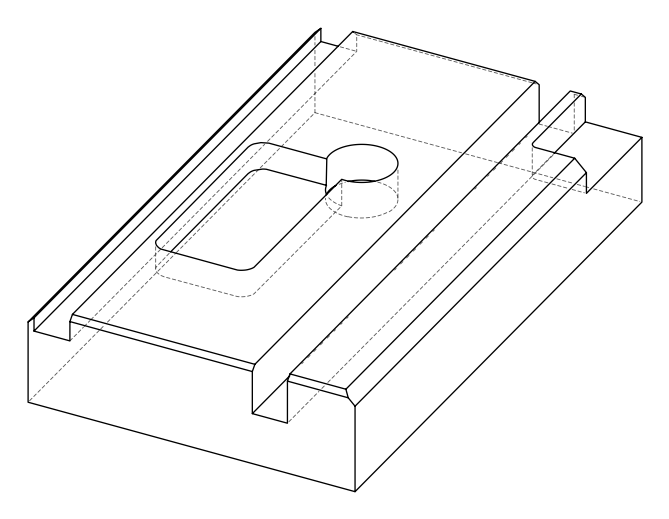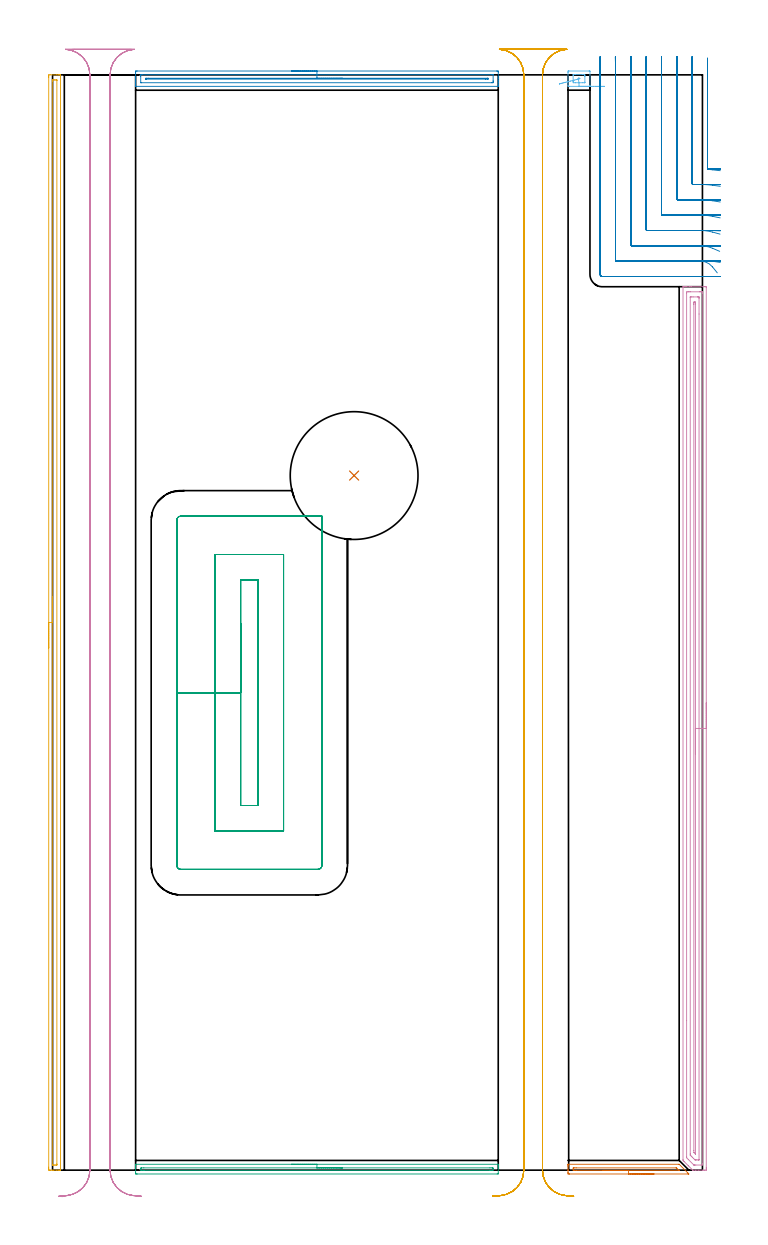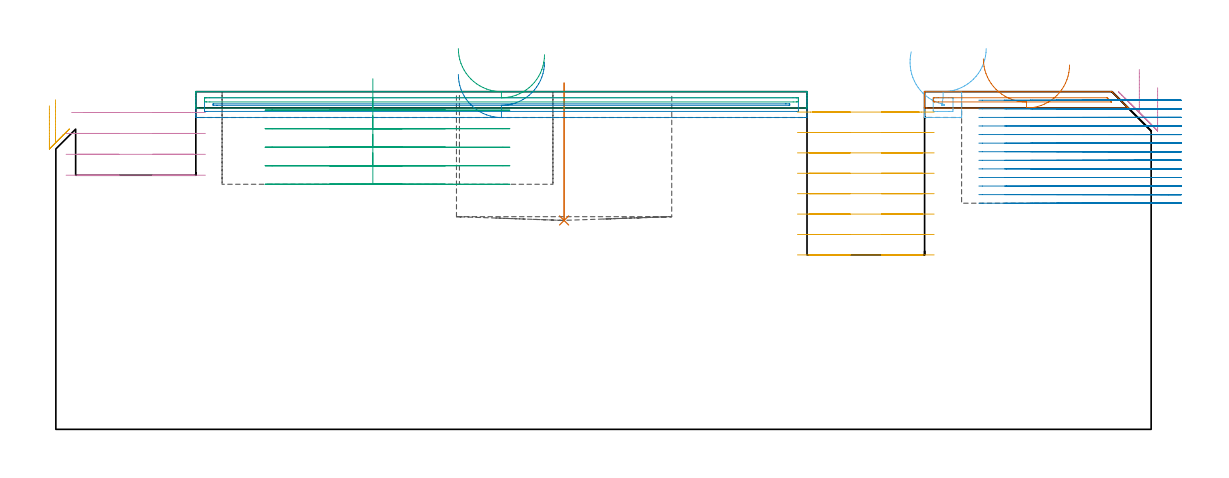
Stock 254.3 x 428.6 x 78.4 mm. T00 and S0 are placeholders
(PLAN: 11 operations, 3 tool changes, 79.2 min)
(1 INDEXABLE_INSERT_DRILL_BLIND_HOLE_FROM_SOLID | STEP1POCKET | NXT0302_038 | 0.13 min | 57534 mm3)
(2 AREA_MILL | FG_CHAMFER_SURFACE | UGT0205_001 | 3.56 min | 2696 mm3)
(3 AREA_MILL_1 | FG_CHAMFER_SURFACE_1 | UGT0205_001 | 2.42 min | 1066 mm3)
(4 AREA_MILL_2 | FG_CHAMFER_SURFACE_2 | UGT0205_001 | 11.21 min | 14546 mm3)
(5 AREA_MILL_3 | FG_CHAMFER_SURFACE_3 | UGT0205_001 | 7.03 min | 37906 mm3)
(6 AREA_MILL_4 | FG_CHAMFER_SURFACE_4 | UGT0205_001 | 0.36 min | 296 mm3)
(7 AREA_MILL_5 | FG_CHAMFER_SURFACE_5 | UGT0205_001 | 0.88 min | 341 mm3)
(8 MILL_CORNER_NOTCH_RECTANGULAR | CORNER_NOTCH_RECTANGULAR | NXT0201_009 | Follow Part, ap 2, ae 75% | 21.32 min | 94065 mm3)
(9 MILL_RECTANGULAR_POCKET | POCKET_RECTANGULAR_STRAIGHT | UGT0201_094 | Follow Part, ap 5, ae 75% | 9.32 min | 253072 mm3)
(10 MILL_RECTANGULAR_SLOT | SLOT_RECTANGULAR | UGT0201_094 | Follow Part, ap 5, ae 75% | 7.66 min | 215661 mm3)
(11 MILL_RECTANGULAR_SLOT_1 | SLOT_RECTANGULAR_1 | UGT0201_094 | Follow Part, ap 5, ae 75% | 15.32 min | 443352 mm3)
(TOOL NXT0302_038 | Index. Insert Drill 50mm [880-D5000L50-04] | D50 PA176 FL200 Z2)
(TOOL UGT0205_001 | Chamfer Mill 20 x 3 x 45 deg. | D20 FL50 Z2)
(TOOL NXT0201_009 | ENDMILL 8mm [2P460-0800-NA 1630] | D8 FL26 Z6)
(TOOL UGT0201_094 | End mill 20 mm | D20 FL38 Z4)
(OP 1 INDEXABLE_INSERT_DRILL_BLIND_HOLE_FROM_SOLID)
G17 G21 G94 G90
T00 M6
G54
G17 G0 G90 X118. Y271.8 S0 M3
G43 Z88.4 H1
G94 G81 G98 Z48.5 F250. R80.4
G80
M5
M2
(OP 2 AREA_MILL)
G17 G21 G94 G90
T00 M6
G54
G17 G0 G90 X93.45 Y430.1 S1061 M3
G43 Z88.4 H0
Z82.4
G94 G1 X93.488 Z81.528 F250.
X93.602 Z80.664
X93.791 Z79.812
X94.053 Z78.98
X94.387 Z78.174
X94.79 Z77.4
X95.258 Z76.664
X95.79 Z75.972
X96.379 Z75.329
X97.022 Z74.74
X97.714 Z74.208
X98.45 Z73.74
X99.224 Z73.337
X100.03 Z73.003
X100.862 Z72.741
X101.713 Z72.552
X102.578 Z72.438
X103.45 Z72.4
X173.818 Y430.099 Z72.401
X174.193 Y430.096
X174.39 Y430.092 Z72.404
X174.4 Y429.727 Z72.768
Y427.976 Z74.518
Y427.368 Z75.13
Y427.1 Z75.397
Y426.492 Z76.005
Y426.224 Z76.272
Y425.689 Z76.81
Y425.008 Z77.491
Y424.327 Z78.171
X174.398 Y424.212 Z78.28
X174.39 Y424.102 Z78.389
X174.264 Y424.1 Z78.4
X32.636
X32.51 Y424.102 Z78.389
X32.502 Y424.212 Z78.281
X32.5 Y424.328 Z78.171
Y425.008 Z77.492
Y425.689 Z76.81
Y426.224 Z76.272
Y426.492 Z76.005
Y427.1 Z75.397
Y427.368 Z75.13
Y427.976 Z74.518
Y429.423 Z73.072
X32.504 Y429.727 Z72.768
X32.51 Y430.092 Z72.404
X32.706 Y430.096 Z72.401
X33.081 Y430.1 Z72.4
X103.45
Y428.686 Z73.814
X172.037 Y428.685 Z73.815
X172.207 Y428.684 Z73.816
X172.366 Y428.679 Z73.821
X172.391 Y428.672 Z73.828
X172.396 Y428.653 Z73.847
X172.399 Y428.631 Z73.869
Y426.224 Z76.276
X172.398 Y425.87 Z76.63
X172.388 Y425.521 Z76.979
X172.037 Y425.516 Z76.984
X171.868 Y425.515 Z76.985
X34.863
X34.693 Y425.516 Z76.984
X34.534 Y425.521 Z76.979
X34.509 Y425.528 Z76.972
X34.504 Y425.547 Z76.953
X34.501 Y425.569 Z76.931
Y427.976 Z74.524
X34.502 Y428.33 Z74.17
X34.512 Y428.679 Z73.821
X34.863 Y428.684 Z73.816
X35.032 Y428.685 Z73.815
X103.45 Y428.686 Z73.814
Y427.272 Z75.228
X170.256 Y427.271 Z75.229
X170.314 Y427.27 Z75.23
X170.359 Y427.268 Z75.232
X170.383 Y427.265 Z75.235
X170.39 Y427.241 Z75.259
X170.394 Y427.1 Z75.4
X170.393 Y426.965 Z75.535
X170.379 Y426.935 Z75.565
X170.342 Y426.933 Z75.567
X170.256 Y426.931 Z75.569
X169.539 Y426.929 Z75.571
X169.365 Y426.928 Z75.572
X36.644 Y426.929 Z75.571
X36.586 Y426.93 Z75.57
X36.541 Y426.932 Z75.568
X36.517 Y426.935 Z75.565
X36.51 Y426.959 Z75.541
X36.506 Y427.1 Z75.4
X36.507 Y427.235 Z75.265
X36.521 Y427.265 Z75.235
X36.558 Y427.267 Z75.233
X36.644 Y427.269 Z75.231
X37.361 Y427.271 Z75.229
X37.535 Y427.272 Z75.228
X103.45
X104.322 Z75.266
X105.186 Z75.38
X106.038 Z75.569
X106.87 Z75.832
X107.676 Z76.165
X108.45 Z76.568
X109.186 Z77.037
X109.878 Z77.568
X110.521 Z78.157
X111.11 Z78.801
X111.641 Z79.493
X112.11 Z80.228
X112.513 Z81.002
X112.847 Z81.808
X113.109 Z82.64
X113.298 Z83.492
X113.412 Z84.357
X113.45 Z85.228
G0 Z88.4
M5
M2
(OP 3 AREA_MILL_1)
G17 G21 G94 G90
T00 M6
G54
G17 G0 G90 X93.45 Y2.3 S1061 M3
G43 Z88.4 H0
G94 G1 X93.488 Z87.528 F250.
X93.602 Z86.664
X93.791 Z85.812
X94.053 Z84.98
X94.387 Z84.174
X94.79 Z83.4
X95.258 Z82.664
X95.79 Z81.972
X96.379 Z81.329
X97.022 Z80.74
X97.714 Z80.208
X98.45 Z79.74
X99.224 Z79.337
X100.03 Z79.003
X100.862 Z78.741
X101.714 Z78.552
X102.578 Z78.438
X103.45 Z78.4
X174.264
X174.39 Y2.297 Z78.388
X174.394 Y2.265 Z78.356
X174.4 Y1.954 Z78.053
Y1.389 Z77.487
Y0.845 Z76.94
Y-1.206 Z74.891
X174.398 Y-1.491 Z74.605
X173.981 Y-1.5 Z74.6
X33.081
X32.919 Y-1.499 Z74.601
X32.502 Y-1.491 Z74.605
X32.5 Y-1.206 Z74.891
Y-0.934 Z75.163
Y0.845 Z76.94
Y1.389 Z77.487
Y1.955 Z78.053
X32.506 Y2.265 Z78.356
X32.51 Y2.297 Z78.388
X32.636 Y2.3 Z78.4
X103.45
Y0.886 Z76.986
X171.146
X171.999 Y0.883 Z76.983
X172.037 Y0.881 Z76.981
X172.39 Y0.845 Z76.945
X172.395 Y0.487 Z76.587
X172.39 Y-0.045 Z76.055
X172.073 Y-0.081 Z76.019
X172.037 Y-0.083 Z76.017
X171.187 Y-0.086 Z76.014
X35.754
X34.901 Y-0.083 Z76.017
X34.863 Y-0.081 Z76.019
X34.51 Y-0.045 Z76.055
X34.505 Y0.313 Z76.413
X34.51 Y0.845 Z76.945
X34.827 Y0.881 Z76.981
X34.863 Y0.883 Z76.983
X35.713 Y0.886 Z76.986
X103.45
X104.322 Z77.024
X105.186 Z77.138
X106.038 Z77.326
X106.87 Z77.589
X107.676 Z77.923
X108.45 Z78.325
X109.186 Z78.794
X109.878 Z79.325
X110.521 Z79.915
X111.11 Z80.558
X111.642 Z81.25
X112.11 Z81.986
X112.513 Z82.76
X112.847 Z83.566
X113.109 Z84.398
X113.298 Z85.249
X113.412 Z86.114
X113.45 Z86.986
G0 Z88.4
M5
M2
(OP 4 AREA_MILL_2)
G17 G21 G94 G90
T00 M6
G54
G17 G0 G90 X255.8 Y182.85 S1061 M3
G43 Z88.4 H0
Z79.3
G94 G1 Y182.812 Z78.428 F250.
Y182.698 Z77.564
Y182.509 Z76.712
Y182.247 Z75.88
Y181.913 Z75.074
Y181.51 Z74.3
Y181.042 Z73.564
Y180.51 Z72.872
Y179.921 Z72.229
Y179.278 Z71.64
Y178.586 Z71.108
Y177.85 Z70.64
Y177.076 Z70.237
Y176.27 Z69.903
Y175.438 Z69.641
Y174.586 Z69.452
Y173.722 Z69.338
Y172.85 Z69.3
Y0.944
X255.799 Y0.606 Z69.301
X255.793 Y0.059 Z69.303
X255.791 Y0.008 Z69.305
X255.249 Y0. Z69.847
X254.963 Z70.133
X254.36 Z70.735
X252.9 Z72.197
X251.694 Z73.4
X250.584 Z74.516
X250.504 Y0.001 Z74.593
X250.488 Y0.011 Z74.609
X248.76 Y1.739 Z76.339
X247.13 Y3.369 Z77.969
X246.821 Y3.679 Z78.276
X246.705 Y3.797 Z78.391
X246.7 Y4.175 Z78.4
Y345.541
X246.703 Y345.69 Z78.388
X246.736 Y345.692 Z78.355
X247.094 Y345.7 Z78.006
X247.505 Z77.594
X248.14 Z76.955
X249.346 Z75.751
X249.917 Z75.177
X255.249 Z69.849
X255.537 Y345.697 Z69.56
X255.792 Y345.69 Z69.306
X255.799 Y345.434 Z69.299
X255.8 Y172.85 Z69.3
X254.386 Z70.714
X254.385 Y2.39 Z70.715
X254.384 Y2.366 Z70.716
X254.36 Y2.01 Z70.74
X253.859 Y2.002 Z71.241
X251.694 Y2. Z73.406
X251.194 Y2.001 Z73.906
X251. Y2.006 Z74.1
X250.954 Y2.01 Z74.146
X250.89 Y2.067 Z74.21
X250.806 Y2.145 Z74.294
X248.775 Y4.175 Z76.325
X248.14 Y4.822 Z76.96
X248.117 Y5.068 Z76.983
X248.115 Y5.093 Z76.985
X248.114 Y58.532 Z76.986
X248.115 Y343.31 Z76.985
X248.116 Y343.334 Z76.984
X248.14 Y343.69 Z76.96
X248.641 Y343.698 Z76.459
X249.029 Y343.7 Z76.071
X249.528 Z75.572
X253.083 Z72.017
X253.471 Z71.629
X253.973 Y343.698 Z71.127
X254.36 Y343.69 Z70.74
X254.384 Y343.31 Z70.716
X254.385 Y343.284 Z70.715
X254.386 Y172.85 Z70.714
X252.972 Z72.128
X252.971 Y4.175 Z72.129
X252.97 Y4.078 Z72.13
X252.967 Y4.03 Z72.133
X252.966 Y4.014 Z72.134
X252.931 Y4.01 Z72.169
X252.756 Y4.002 Z72.344
X252.583 Y4.001 Z72.517
X251.869 Y4. Z73.231
X251.694 Y4.002 Z73.406
X251.52 Y4.006 Z73.58
X251.405 Y4.01 Z73.695
X251.345 Y4.065 Z73.755
X251.226 Y4.175 Z73.874
X250.806 Y4.594 Z74.294
X250.331 Y5.068 Z74.769
X249.917 Y5.483 Z75.183
X249.68 Y5.723 Z75.42
X249.562 Y5.846 Z75.538
X249.535 Y5.876 Z75.565
X249.533 Y5.905 Z75.567
X249.531 Y5.96 Z75.569
X249.529 Y6.35 Z75.571
Y341.525
X249.53 Y341.622 Z75.57
X249.533 Y341.67 Z75.567
X249.534 Y341.686 Z75.566
X249.569 Y341.69 Z75.531
X249.744 Y341.698 Z75.356
X249.917 Y341.699 Z75.183
X250.631 Y341.7 Z74.469
X252.408 Z72.692
X252.583 Y341.699 Z72.517
X252.757 Y341.698 Z72.343
X252.874 Y341.694 Z72.226
X252.961 Y341.69 Z72.139
X252.965 Y341.653 Z72.135
X252.967 Y341.525 Z72.133
X252.971 Y341.135 Z72.129
X252.972 Y335.011 Z72.128
Y172.85
X251.557 Z73.543
Y6.553
X251.555 Y6.403 Z73.545
X251.552 Y6.329 Z73.548
X251.551 Y6.31 Z73.549
X251.527 Y6.332 Z73.573
X251.006 Y6.853 Z74.094
X250.95 Y6.924 Z74.15
X250.943 Y7.745 Z74.157
Y338.847
X250.944 Y338.985 Z74.156
X250.949 Y339.595 Z74.151
X250.953 Y339.69 Z74.147
X251.048 Y339.693 Z74.052
X251.25 Y339.695 Z73.85
X251.452 Y339.693 Z73.648
X251.547 Y339.69 Z73.553
X251.55 Y339.602 Z73.55
X251.556 Y338.986 Z73.544
X251.557 Y338.847 Z73.543
Y172.85
Y171.978 Z73.581
Y171.113 Z73.695
Y170.262 Z73.883
Y169.43 Z74.146
Y168.624 Z74.48
Y167.85 Z74.882
Y167.114 Z75.351
Y166.422 Z75.882
Y165.779 Z76.472
Y165.19 Z77.115
Y164.658 Z77.807
Y164.19 Z78.543
Y163.787 Z79.317
Y163.453 Z80.122
Y163.191 Z80.955
Y163.002 Z81.806
Y162.888 Z82.671
Y162.85 Z83.543
G0 Z88.4
M5
M2
(OP 5 AREA_MILL_3)
G17 G21 G94 G90
T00 M6
G54
G17 G0 G90 X-1.5 Y204.3 S1061 M3
G43 Z88.4 H0
Z75.1
G94 G1 Y204.338 Z74.228 F250.
Y204.452 Z73.363
Y204.641 Z72.512
Y204.903 Z71.68
Y205.237 Z70.874
Y205.64 Z70.1
Y206.108 Z69.364
Y206.64 Z68.672
Y207.229 Z68.029
Y207.872 Z67.44
Y208.564 Z66.908
Y209.3 Z66.44
Y210.074 Z66.037
Y210.88 Z65.703
Y211.712 Z65.441
Y212.564 Z65.252
Y213.428 Z65.138
Y214.3 Z65.1
Y427.609
X-1.499 Y427.973 Z65.101
X-1.494 Y428.497 Z65.103
X-1.491 Y428.592 Z65.105
X-0.974 Y428.6 Z65.622
X1.687 Z68.282
X2.403 Z69.003
X2.675 Z69.275
X3.068 Y428.593 Z69.659
X3.097 Y428.59 Z69.688
X3.1 Y428.419 Z69.7
Y0.18
X3.097 Y0.01 Z69.688
X3.068 Y0.008 Z69.659
X2.675 Y0. Z69.275
X2.403 Z69.002
X1.687 Z68.282
X0.442 Z67.039
X-0.087 Z66.508
X-0.709 Z65.886
X-0.974 Y0.001 Z65.622
X-1.219 Y0.003 Z65.377
X-1.491 Y0.008 Z65.105
X-1.494 Y0.103 Z65.103
X-1.499 Y0.627 Z65.101
X-1.5 Y1.158 Z65.1
Y214.3
X-0.086 Z66.514
Y426.183
X-0.085 Y426.408 Z66.515
X-0.083 Y426.519 Z66.517
X-0.079 Y426.572 Z66.521
X-0.074 Y426.59 Z66.526
X-0.024 Y426.592 Z66.576
X0.389 Y426.599 Z66.989
X0.8 Y426.6 Z67.4
X1.275 Z67.875
X1.543 Y426.597 Z68.143
X1.659 Y426.593 Z68.259
X1.677 Y426.59 Z68.277
X1.68 Y426.573 Z68.28
X1.684 Y426.519 Z68.284
X1.685 Y426.408 Z68.285
X1.686 Y2.417 Z68.286
X1.685 Y2.192 Z68.285
X1.682 Y2.081 Z68.282
X1.679 Y2.028 Z68.279
X1.674 Y2.01 Z68.274
X1.624 Y2.008 Z68.224
X1.211 Y2.001 Z67.811
X0.8 Y2. Z67.4
X0.325 Z66.925
X0.057 Y2.003 Z66.657
X-0.059 Y2.007 Z66.541
X-0.077 Y2.01 Z66.523
X-0.08 Y2.027 Z66.52
X-0.084 Y2.081 Z66.516
X-0.085 Y2.192 Z66.515
X-0.086 Y214.3 Z66.514
Y215.172 Z66.552
Y216.036 Z66.666
Y216.888 Z66.855
Y217.72 Z67.117
Y218.526 Z67.451
Y219.3 Z67.854
Y220.036 Z68.323
Y220.728 Z68.854
Y221.371 Z69.443
Y221.96 Z70.086
Y222.492 Z70.778
Y222.96 Z71.514
Y223.363 Z72.288
Y223.697 Z73.094
Y223.959 Z73.926
Y224.148 Z74.778
Y224.262 Z75.643
Y224.3 Z76.514
G0 Z88.4
M5
M2
(OP 6 AREA_MILL_4)
G17 G21 G94 G90
T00 M6
G54
G17 G0 G90 X216. Y424.1 S1061 M3
G43 Z88.4 H0
G94 G1 X215.962 Z87.528 F250.
X215.848 Z86.663
X215.659 Z85.812
X215.397 Z84.98
X215.063 Z84.174
X214.66 Z83.4
X214.192 Z82.664
X213.66 Z81.972
X213.071 Z81.329
X212.428 Z80.74
X211.736 Z80.208
X211. Z79.74
X210.226 Z79.337
X209.42 Z79.003
X208.588 Z78.741
X207.736 Z78.552
X206.872 Z78.438
X206. Z78.4
X202.062
X201.71 Y424.106 Z78.392
X201.7 Y424.408 Z78.09
Y429.576 Z72.923
X201.702 Y429.727 Z72.772
X201.707 Y430.093 Z72.407
X201.877 Y430.097 Z72.403
X202.062 Y430.1 Z72.4
X209.938
X210.191 Y430.096 Z72.403
X210.29 Y430.092 Z72.406
X210.3 Y429.878 Z72.621
X210.299 Y424.408 Z78.091
X210.29 Y424.106 Z78.392
X209.938 Y424.1 Z78.4
X206.
Y425.514 Z76.986
X204.687
X204.521
X203.812 Y425.519 Z76.981
X203.721 Y425.521 Z76.979
X203.707 Y425.887 Z76.613
X203.701 Y426.112 Z76.388
X203.7 Y426.224 Z76.276
X203.701 Y428.425 Z74.075
X203.705 Y428.575 Z73.925
X203.711 Y428.68 Z73.82
X203.725 Y428.682 Z73.818
X203.812 Y428.685 Z73.815
X203.978 Y428.686 Z73.814
X204.687
X207.313
X207.479
X208.188 Y428.681 Z73.819
X208.279 Y428.679 Z73.821
X208.293 Y428.313 Z74.187
X208.299 Y428.088 Z74.412
X208.3 Y427.976 Z74.524
X208.299 Y425.774 Z76.726
X208.295 Y425.625 Z76.875
X208.289 Y425.52 Z76.98
X208.275 Y425.518 Z76.982
X208.188 Y425.515 Z76.985
X208.022 Y425.514 Z76.986
X207.313
X206.
X205.728 Y426.934 Z75.566
X205.721 Y426.935 Z75.565
X205.707 Y426.955 Z75.545
X205.705 Y427.1 Z75.4
X205.708 Y427.249 Z75.251
X205.71 Y427.263 Z75.237
X205.727 Y427.266 Z75.234
X205.772 Y427.269 Z75.231
X205.829 Y427.271 Z75.229
X205.914
X206.27 Y427.267 Z75.233
X206.279 Y427.265 Z75.235
X206.293 Y427.245 Z75.255
X206.292 Y427.1 Z75.4
X206.291 Y427.076 Z75.424
X205.728 Y426.934 Z75.566
X204.915 Y426.731 Z75.809
X204.126 Y426.533 Z76.124
X203.367 Y426.342 Z76.509
X202.643 Y426.16 Z76.96
X201.96 Y425.989 Z77.475
X201.323 Y425.829 Z78.05
X200.737 Y425.682 Z78.679
X200.207 Y425.549 Z79.359
X199.736 Y425.431 Z80.083
X199.328 Y425.329 Z80.848
X198.986 Y425.243 Z81.646
X198.713 Y425.174 Z82.472
X198.511 Y425.124 Z83.319
X198.381 Y425.091 Z84.181
X198.325 Y425.077 Z85.051
X198.342 Y425.081 Z85.923
X198.433 Y425.104 Z86.791
X198.597 Y425.145 Z87.647
G0 Z88.4
M5
M2
(OP 7 AREA_MILL_5)
G17 G21 G94 G90
T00 M6
G54
G17 G0 G90 X235.35 Y-1.5 S1061 M3
G43 Z88.4 H0
Z84.6
G94 G1 X235.312 Z83.728 F250.
X235.198 Z82.864
X235.009 Z82.012
X234.747 Z81.18
X234.413 Z80.374
X234.01 Z79.6
X233.541 Z78.864
X233.01 Z78.172
X232.421 Z77.529
X231.778 Z76.94
X231.086 Z76.408
X230.35 Z75.94
X229.576 Z75.537
X228.77 Z75.203
X227.938 Z74.941
X227.086 Z74.752
X226.221 Z74.638
X225.35 Z74.6
X202.25
X202.087 Y-1.498 Z74.602
X201.701 Y-1.491 Z74.605
X201.7 Y-1.145 Z74.952
Y-0.934 Z75.163
Y-0.256 Z75.841
Y-0.045 Z76.052
Y0.378 Z76.476
Y1.312 Z77.411
Y1.734 Z77.833
Y2.032 Z78.13
X201.706 Y2.273 Z78.365
X201.71 Y2.297 Z78.389
X201.805 Y2.3 Z78.4
X244.896
X245.194 Y2.299 Z78.385
X245.313 Y2.187 Z78.286
X248.482 Y-0.982 Z75.118
X248.746 Y-1.246 Z74.853
X248.878 Y-1.379 Z74.717
X248.985 Y-1.492 Z74.606
X248.904 Y-1.498 Z74.602
X248.786 Y-1.5 Z74.6
X248.746
X225.35
Y-0.086 Z76.014
X204.915
X204.065 Y-0.083 Z76.017
X204.027 Y-0.08 Z76.02
X203.71 Y-0.045 Z76.055
X203.705 Y0.277 Z76.377
X203.71 Y0.845 Z76.945
X203.991 Y0.88 Z76.98
X204.027 Y0.882 Z76.982
X204.874 Y0.886 Z76.986
X244.008 Y0.885 Z76.985
X244.049 Y0.884 Z76.984
X244.129 Y0.879 Z76.979
X244.164 Y0.875 Z76.975
X244.177 Y0.867 Z76.967
X244.203 Y0.845 Z76.945
X244.896 Y0.154 Z76.254
X245.093 Y-0.045 Z76.055
X245.118 Y-0.075 Z76.025
Y-0.077 Z76.023
X245.112 Y-0.08 Z76.02
X245.06 Y-0.083 Z76.017
X244.978 Y-0.085 Z76.015
X244.937 Y-0.086 Z76.014
X225.35
X224.478 Z76.052
X223.613 Z76.166
X222.762 Z76.355
X221.93 Z76.617
X221.124 Z76.951
X220.35 Z77.354
X219.614 Z77.823
X218.922 Z78.354
X218.279 Z78.943
X217.689 Z79.586
X217.158 Z80.278
X216.69 Z81.014
X216.287 Z81.788
X215.953 Z82.594
X215.691 Z83.426
X215.502 Z84.278
X215.388 Z85.143
X215.35 Z86.014
G0 Z88.4
M5
M2
(OP 8 MILL_CORNER_NOTCH_RECTANGULAR)
G17 G21 G94 G90
T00 M6
G54
G17 G0 G90 X256.3 Y435.064 S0 M3
G43 Z88.4 H1
Z76.408
G94 G1 Y432.064 F250.
Y391.979 F500.
G3 X256.666 Y391.585 R0.4
G2 X258.3 Y391.431 R42.
G1 X261.281 Y391.092 F250.
G0 Z88.4
X250.28 Y435.6
Z76.408
G1 X250.299 Y432.6
X250.3 Y432.373 F500.
Y386.096
G3 X250.696 Y385.7 R0.4
G1 X253.554
G2 X258.3 Y385.386 R36.
G1 X261.274 Y384.99 F250.
G0 Z88.4
X244.276 Y435.6
Z76.408
G1 X244.299 Y432.6
X244.3 Y432.373 F500.
Y380.096
G3 X244.696 Y379.7 R0.4
G1 X253.554
G2 X258.3 Y379.322 R30.
G1 X261.262 Y378.848 F250.
G0 Z88.4
X238.271 Y435.6
Z76.408
G1 X238.299 Y432.6
G2 X238.3 Y432.373 R24. F500.
G1 Y374.097
G3 X238.697 Y373.7 R0.4
G1 X253.554
G2 X258.3 Y373.226 R24.
G1 X261.241 Y372.633 F250.
G0 Z88.4
X232.261 Y435.6
Z76.408
G1 X232.299 Y432.6
G2 X232.3 Y432.373 R18. F500.
G1 Y368.097
G3 X232.697 Y367.7 R0.4
G1 X253.554
G2 X258.3 Y367.063 R18.
G1 X261.194 Y366.272 F250.
G0 Z88.4
X226.241 Y435.599
Z76.408
G1 X226.298 Y432.6
G2 X226.3 Y432.373 R12. F500.
G1 Y362.097
G3 X226.697 Y361.7 R0.4
G1 X253.554
G2 X258.3 Y360.722 R12.
G1 X261.055 Y359.535 F250.
G0 Z88.4
X220.182 Y435.598
Z76.408
G1 X220.296 Y432.6
G2 X220.3 Y432.373 R6. F500.
G1 Y356.097
G3 X220.697 Y355.7 R0.4
G1 X253.554
G2 X258.232 Y353.458 R6.
G1 X260.111 Y351.119 F250.
G0 Z88.4
X214.3 Y435.373
Z76.408
G1 Y432.373
Y350.5 F500.
G3 X215.1 Y349.7 R0.8
G1 X253.554
X256.554 F250.
G0 Z88.4
X256.3 Y435.064
Z74.415
G1 Y432.064
Y392.096 F500.
G3 X256.696 Y391.7 R0.4
G1 X257.445
G2 X258.3 Y391.691 R42.
G1 X261.299 Y391.63 F250.
G0 Z88.4
X250.3 Y435.6
Z74.415
G1 Y432.6
Y386.096 F500.
G3 X250.696 Y385.7 R0.4
G1 X257.445
G2 X258.3 Y385.69 R36.
G1 X261.299 Y385.619 F250.
G0 Z88.4
X244.3 Y435.6
Z74.415
G1 Y432.6
Y380.096 F500.
G3 X244.696 Y379.7 R0.4
G1 X257.445
G2 X258.3 Y379.688 R30.
G1 X261.299 Y379.602 F250.
G0 Z88.4
X238.3 Y435.6
Z74.415
G1 Y432.6
Y374.097 F500.
G3 X238.697 Y373.7 R0.4
G1 X257.445
G2 X258.3 Y373.685 R24.
G1 X261.298 Y373.578 F250.
G0 Z88.4
X232.3 Y435.6
Z74.415
G1 Y432.6
Y368.097 F500.
G3 X232.697 Y367.7 R0.4
G1 X257.445
G2 X258.3 Y367.68 R18.
G1 X261.297 Y367.537 F250.
G0 Z88.4
X226.3 Y435.6
Z74.415
G1 Y432.6
Y362.097 F500.
G3 X226.697 Y361.7 R0.4
G1 X257.445
G2 X258.3 Y361.669 R12.
G1 X261.292 Y361.456 F250.
G0 Z88.4
X220.3 Y435.6
Z74.415
G1 Y432.6
Y356.097 F500.
G3 X220.697 Y355.7 R0.4
G1 X257.445
G2 X258.3 Y355.639 R6.
G1 X261.269 Y355.211 F250.
G0 Z88.4
X214.3 Y435.6
Z74.415
G1 Y432.6
Y350.5 F500.
G3 X215.1 Y349.7 R0.8
G1 X257.445
X260.445 F250.
G0 Z88.4
X256.3 Y435.064
Z72.423
G1 Y432.064
Y392.096 F500.
G3 X256.696 Y391.7 R0.4
G1 X258.3
X261.3 Y391.698 F250.
G0 Z88.4
X250.3 Y435.6
Z72.423
G1 Y432.6
Y386.096 F500.
G3 X250.696 Y385.7 R0.4
G1 X256.696
X258.3
X261.3 Y385.698 F250.
G0 Z88.4
X244.3 Y435.6
Z72.423
G1 Y432.6
Y380.096 F500.
G3 X244.696 Y379.7 R0.4
G1 X250.696
X258.3
X261.3 Y379.698 F250.
G0 Z88.4
X238.3 Y435.6
Z72.423
G1 Y432.6
Y374.097 F500.
G3 X238.697 Y373.7 R0.4
G1 X244.696
X258.3
X261.3 Y373.697 F250.
G0 Z88.4
X232.3 Y435.6
Z72.423
G1 Y432.6
Y368.097 F500.
G3 X232.697 Y367.7 R0.4
G1 X238.697
X258.3
X261.3 Y367.696 F250.
G0 Z88.4
X226.3 Y435.6
Z72.423
G1 Y432.6
Y362.097 F500.
G3 X226.697 Y361.7 R0.4
G1 X232.697
X258.3
X261.3 Y361.694 F250.
G0 Z88.4
X220.3 Y435.6
Z72.423
G1 Y432.6
Y356.097 F500.
G3 X220.697 Y355.7 R0.4
G1 X226.697
X258.3
X261.3 Y355.689 F250.
G0 Z88.4
X214.3 Y435.6
Z72.423
G1 Y432.6
Y350.5 F500.
G3 X215.1 Y349.7 R0.8
G1 X258.277
X261.277 F250.
G0 Z88.4
X256.3 Y435.064
Z70.431
G1 Y432.064
Y392.096 F500.
G3 X256.696 Y391.7 R0.4
G1 X258.3
X261.3 F250.
G0 Z88.4
X250.3 Y435.6
Z70.431
G1 Y432.6
Y386.096 F500.
G3 X250.696 Y385.7 R0.4
G1 X258.3
X261.3 F250.
G0 Z88.4
X244.3 Y435.6
Z70.431
G1 Y432.6
Y380.096 F500.
G3 X244.696 Y379.7 R0.4
G1 X258.3
X261.3 F250.
G0 Z88.4
X238.3 Y435.6
Z70.431
G1 Y432.6
Y374.097 F500.
G3 X238.697 Y373.7 R0.4
G1 X258.3
X261.3 F250.
G0 Z88.4
X232.3 Y435.6
Z70.431
G1 Y432.6
Y368.097 F500.
G3 X232.697 Y367.7 R0.4
G1 X258.3
X261.3 F250.
G0 Z88.4
X226.3 Y435.6
Z70.431
G1 Y432.6
Y362.097 F500.
G3 X226.697 Y361.7 R0.4
G1 X258.3
X261.3 F250.
G0 Z88.4
X220.3 Y435.6
Z70.431
G1 Y432.6
Y356.097 F500.
G3 X220.697 Y355.7 R0.4
G1 X258.3
X261.3 F250.
G0 Z88.4
X214.3 Y435.6
Z70.431
G1 Y432.6
Y350.5 F500.
G3 X215.1 Y349.7 R0.8
G1 X258.3
X261.3 F250.
G0 Z88.4
X256.3 Y435.064
Z68.438
G1 Y432.064
Y392.096 F500.
G3 X256.696 Y391.7 R0.4
G1 X258.3
X261.3 F250.
G0 Z88.4
X250.3 Y435.6
Z68.438
G1 Y432.6
Y386.096 F500.
G3 X250.696 Y385.7 R0.4
G1 X258.3
X261.3 F250.
G0 Z88.4
X244.3 Y435.6
Z68.438
G1 Y432.6
Y380.096 F500.
G3 X244.696 Y379.7 R0.4
G1 X258.3
X261.3 F250.
G0 Z88.4
X238.3 Y435.6
Z68.438
G1 Y432.6
Y374.097 F500.
G3 X238.697 Y373.7 R0.4
G1 X258.3
X261.3 F250.
G0 Z88.4
X232.3 Y435.6
Z68.438
G1 Y432.6
Y368.097 F500.
G3 X232.697 Y367.7 R0.4
G1 X258.3
X261.3 F250.
G0 Z88.4
X226.3 Y435.6
Z68.438
G1 Y432.6
Y362.097 F500.
G3 X226.697 Y361.7 R0.4
G1 X258.3
X261.3 F250.
G0 Z88.4
X220.3 Y435.6
Z68.438
G1 Y432.6
Y356.097 F500.
G3 X220.697 Y355.7 R0.4
G1 X258.3
X261.3 F250.
G0 Z88.4
X214.3 Y435.6
Z68.438
G1 Y432.6
Y350.5 F500.
G3 X215.1 Y349.7 R0.8
G1 X258.3
X261.3 F250.
G0 Z88.4
X256.3 Y435.064
Z66.446
G1 Y432.064
Y392.096 F500.
G3 X256.696 Y391.7 R0.4
G1 X258.3
X261.3 F250.
G0 Z88.4
X250.3 Y435.6
Z66.446
G1 Y432.6
Y386.096 F500.
G3 X250.696 Y385.7 R0.4
G1 X258.3
X261.3 F250.
G0 Z88.4
X244.3 Y435.6
Z66.446
G1 Y432.6
Y380.096 F500.
G3 X244.696 Y379.7 R0.4
G1 X258.3
X261.3 F250.
G0 Z88.4
X238.3 Y435.6
Z66.446
G1 Y432.6
Y374.097 F500.
G3 X238.697 Y373.7 R0.4
G1 X258.3
X261.3 F250.
G0 Z88.4
X232.3 Y435.6
Z66.446
G1 Y432.6
Y368.097 F500.
G3 X232.697 Y367.7 R0.4
G1 X258.3
X261.3 F250.
G0 Z88.4
X226.3 Y435.6
Z66.446
G1 Y432.6
Y362.097 F500.
G3 X226.697 Y361.7 R0.4
G1 X258.3
X261.3 F250.
G0 Z88.4
X220.3 Y435.6
Z66.446
G1 Y432.6
Y356.097 F500.
G3 X220.697 Y355.7 R0.4
G1 X258.3
X261.3 F250.
G0 Z88.4
X214.3 Y435.6
Z66.446
G1 Y432.6
Y350.5 F500.
G3 X215.1 Y349.7 R0.8
G1 X258.3
X261.3 F250.
G0 Z88.4
X256.3 Y435.064
Z64.454
G1 Y432.064
Y392.096 F500.
G3 X256.696 Y391.7 R0.4
G1 X258.3
X261.3 F250.
G0 Z88.4
X250.3 Y435.6
Z64.454
G1 Y432.6
Y386.096 F500.
G3 X250.696 Y385.7 R0.4
G1 X258.3
X261.3 F250.
G0 Z88.4
X244.3 Y435.6
Z64.454
G1 Y432.6
Y380.096 F500.
G3 X244.696 Y379.7 R0.4
G1 X258.3
X261.3 F250.
G0 Z88.4
X238.3 Y435.6
Z64.454
G1 Y432.6
Y374.097 F500.
G3 X238.697 Y373.7 R0.4
G1 X258.3
X261.3 F250.
G0 Z88.4
X232.3 Y435.6
Z64.454
G1 Y432.6
Y368.097 F500.
G3 X232.697 Y367.7 R0.4
G1 X258.3
X261.3 F250.
G0 Z88.4
X226.3 Y435.6
Z64.454
G1 Y432.6
Y362.097 F500.
G3 X226.697 Y361.7 R0.4
G1 X258.3
X261.3 F250.
G0 Z88.4
X220.3 Y435.6
Z64.454
G1 Y432.6
Y356.097 F500.
G3 X220.697 Y355.7 R0.4
G1 X258.3
X261.3 F250.
G0 Z88.4
X214.3 Y435.6
Z64.454
G1 Y432.6
Y350.5 F500.
G3 X215.1 Y349.7 R0.8
G1 X258.3
X261.3 F250.
G0 Z88.4
X256.3 Y435.064
Z62.462
G1 Y432.064
Y392.096 F500.
G3 X256.696 Y391.7 R0.4
G1 X258.3
X261.3 F250.
G0 Z88.4
X250.3 Y435.6
Z62.462
G1 Y432.6
Y386.096 F500.
G3 X250.696 Y385.7 R0.4
G1 X258.3
X261.3 F250.
G0 Z88.4
X244.3 Y435.6
Z62.462
G1 Y432.6
Y380.096 F500.
G3 X244.696 Y379.7 R0.4
G1 X258.3
X261.3 F250.
G0 Z88.4
X238.3 Y435.6
Z62.462
G1 Y432.6
Y374.097 F500.
G3 X238.697 Y373.7 R0.4
G1 X258.3
X261.3 F250.
G0 Z88.4
X232.3 Y435.6
Z62.462
G1 Y432.6
Y368.097 F500.
G3 X232.697 Y367.7 R0.4
G1 X258.3
X261.3 F250.
G0 Z88.4
X226.3 Y435.6
Z62.462
G1 Y432.6
Y362.097 F500.
G3 X226.697 Y361.7 R0.4
G1 X258.3
X261.3 F250.
G0 Z88.4
X220.3 Y435.6
Z62.462
G1 Y432.6
Y356.097 F500.
G3 X220.697 Y355.7 R0.4
G1 X258.3
X261.3 F250.
G0 Z88.4
X214.3 Y435.6
Z62.462
G1 Y432.6
Y350.5 F500.
G3 X215.1 Y349.7 R0.8
G1 X258.3
X261.3 F250.
G0 Z88.4
X256.3 Y435.064
Z60.469
G1 Y432.064
Y392.096 F500.
G3 X256.696 Y391.7 R0.4
G1 X258.3
X261.3 F250.
G0 Z88.4
X250.3 Y435.6
Z60.469
G1 Y432.6
Y386.096 F500.
G3 X250.696 Y385.7 R0.4
G1 X258.3
X261.3 F250.
G0 Z88.4
X244.3 Y435.6
Z60.469
G1 Y432.6
Y380.096 F500.
G3 X244.696 Y379.7 R0.4
G1 X258.3
X261.3 F250.
G0 Z88.4
X238.3 Y435.6
Z60.469
G1 Y432.6
Y374.097 F500.
G3 X238.697 Y373.7 R0.4
G1 X258.3
X261.3 F250.
G0 Z88.4
X232.3 Y435.6
Z60.469
G1 Y432.6
Y368.097 F500.
G3 X232.697 Y367.7 R0.4
G1 X258.3
X261.3 F250.
G0 Z88.4
X226.3 Y435.6
Z60.469
G1 Y432.6
Y362.097 F500.
G3 X226.697 Y361.7 R0.4
G1 X258.3
X261.3 F250.
G0 Z88.4
X220.3 Y435.6
Z60.469
G1 Y432.6
Y356.097 F500.
G3 X220.697 Y355.7 R0.4
G1 X258.3
X261.3 F250.
G0 Z88.4
X214.3 Y435.6
Z60.469
G1 Y432.6
Y350.5 F500.
G3 X215.1 Y349.7 R0.8
G1 X258.3
X261.3 F250.
G0 Z88.4
X256.3 Y435.064
Z58.477
G1 Y432.064
Y392.096 F500.
G3 X256.696 Y391.7 R0.4
G1 X258.3
X261.3 F250.
G0 Z88.4
X250.3 Y435.6
Z58.477
G1 Y432.6
Y386.096 F500.
G3 X250.696 Y385.7 R0.4
G1 X258.3
X261.3 F250.
G0 Z88.4
X244.3 Y435.6
Z58.477
G1 Y432.6
Y380.096 F500.
G3 X244.696 Y379.7 R0.4
G1 X258.3
X261.3 F250.
G0 Z88.4
X238.3 Y435.6
Z58.477
G1 Y432.6
Y374.097 F500.
G3 X238.697 Y373.7 R0.4
G1 X258.3
X261.3 F250.
G0 Z88.4
X232.3 Y435.6
Z58.477
G1 Y432.6
Y368.097 F500.
G3 X232.697 Y367.7 R0.4
G1 X258.3
X261.3 F250.
G0 Z88.4
X226.3 Y435.6
Z58.477
G1 Y432.6
Y362.097 F500.
G3 X226.697 Y361.7 R0.4
G1 X258.3
X261.3 F250.
G0 Z88.4
X220.3 Y435.6
Z58.477
G1 Y432.6
Y356.097 F500.
G3 X220.697 Y355.7 R0.4
G1 X258.3
X261.3 F250.
G0 Z88.4
X214.3 Y435.6
Z58.477
G1 Y432.6
Y350.5 F500.
G3 X215.1 Y349.7 R0.8
G1 X258.3
X261.3 F250.
G0 Z88.4
X256.3 Y435.064
Z56.485
G1 Y432.064
Y392.096 F500.
G3 X256.696 Y391.7 R0.4
G1 X258.3
X261.3 F250.
G0 Z88.4
X250.3 Y435.6
Z56.485
G1 Y432.6
Y386.096 F500.
G3 X250.696 Y385.7 R0.4
G1 X258.3
X261.3 F250.
G0 Z88.4
X244.3 Y435.6
Z56.485
G1 Y432.6
Y380.096 F500.
G3 X244.696 Y379.7 R0.4
G1 X258.3
X261.3 F250.
G0 Z88.4
X238.3 Y435.6
Z56.485
G1 Y432.6
Y374.097 F500.
G3 X238.697 Y373.7 R0.4
G1 X258.3
X261.3 F250.
G0 Z88.4
X232.3 Y435.6
Z56.485
G1 Y432.6
Y368.097 F500.
G3 X232.697 Y367.7 R0.4
G1 X258.3
X261.3 F250.
G0 Z88.4
X226.3 Y435.6
Z56.485
G1 Y432.6
Y362.097 F500.
G3 X226.697 Y361.7 R0.4
G1 X258.3
X261.3 F250.
G0 Z88.4
X220.3 Y435.6
Z56.485
G1 Y432.6
Y356.097 F500.
G3 X220.697 Y355.7 R0.4
G1 X258.3
X261.3 F250.
G0 Z88.4
X214.3 Y435.6
Z56.485
G1 Y432.6
Y350.5 F500.
G3 X215.1 Y349.7 R0.8
G1 X258.3
X261.3 F250.
G0 Z88.4
X256.3 Y435.064
Z54.492
G1 Y432.064
Y392.096 F500.
G3 X256.696 Y391.7 R0.4
G1 X258.3
X261.3 F250.
G0 Z88.4
X250.3 Y435.6
Z54.492
G1 Y432.6
Y386.096 F500.
G3 X250.696 Y385.7 R0.4
G1 X258.3
X261.3 F250.
G0 Z88.4
X244.3 Y435.6
Z54.492
G1 Y432.6
Y380.096 F500.
G3 X244.696 Y379.7 R0.4
G1 X258.3
X261.3 F250.
G0 Z88.4
X238.3 Y435.6
Z54.492
G1 Y432.6
Y374.097 F500.
G3 X238.697 Y373.7 R0.4
G1 X258.3
X261.3 F250.
G0 Z88.4
X232.3 Y435.6
Z54.492
G1 Y432.6
Y368.097 F500.
G3 X232.697 Y367.7 R0.4
G1 X258.3
X261.3 F250.
G0 Z88.4
X226.3 Y435.6
Z54.492
G1 Y432.6
Y362.097 F500.
G3 X226.697 Y361.7 R0.4
G1 X258.3
X261.3 F250.
G0 Z88.4
X220.3 Y435.6
Z54.492
G1 Y432.6
Y356.097 F500.
G3 X220.697 Y355.7 R0.4
G1 X258.3
X261.3 F250.
G0 Z88.4
X214.3 Y435.6
Z54.492
G1 Y432.6
Y350.5 F500.
G3 X215.1 Y349.7 R0.8
G1 X258.3
X261.3 F250.
G0 Z88.4
X256.3 Y435.064
Z52.5
G1 Y432.064
Y392.096 F500.
G3 X256.696 Y391.7 R0.4
G1 X258.3
X261.3 F250.
G0 Z88.4
X250.3 Y435.6
Z52.5
G1 Y432.6
Y386.096 F500.
G3 X250.696 Y385.7 R0.4
G1 X258.3
X261.3 F250.
G0 Z88.4
X244.3 Y435.6
Z52.5
G1 Y432.6
Y380.096 F500.
G3 X244.696 Y379.7 R0.4
G1 X258.3
X261.3 F250.
G0 Z88.4
X238.3 Y435.6
Z52.5
G1 Y432.6
Y374.097 F500.
G3 X238.697 Y373.7 R0.4
G1 X258.3
X261.3 F250.
G0 Z88.4
X232.3 Y435.6
Z52.5
G1 Y432.6
Y368.097 F500.
G3 X232.697 Y367.7 R0.4
G1 X258.3
X261.3 F250.
G0 Z88.4
X226.3 Y435.6
Z52.5
G1 Y432.6
Y362.097 F500.
G3 X226.697 Y361.7 R0.4
G1 X258.3
X261.3 F250.
G0 Z88.4
X220.3 Y435.6
Z52.5
G1 Y432.6
Y356.097 F500.
G3 X220.697 Y355.7 R0.4
G1 X258.3
X261.3 F250.
G0 Z88.4
X214.3 Y435.6
Z52.5
G1 Y432.6
Y350.5 F500.
G3 X215.1 Y349.7 R0.8
G1 X258.3
X261.3 F250.
G0 Z88.4
M5
M2
(OP 9 MILL_RECTANGULAR_POCKET)
G17 G21 G94 G90
T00 M6
G54
G17 G0 G90 X73.6 Y214.044 S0 M3
G43 Z88.4 H0
Z81.4
G94 G1 Y186.8 Z74.1 F250.
Y142.7 F500.
X80.4
Y230.9
X73.6
Y186.8
X63.6
Y132.7
X90.4
Y240.9
X63.6
Y186.8
X48.6
Y119.3
G3 X50.2 Y117.7 R1.6
G1 X103.8
G3 X105.4 Y119.3 R1.6
G1 Y255.9
X50.2
G3 X48.6 Y254.3 R1.6
G1 Y186.8
Y185.8
G0 X73.6 Y214.044 Z77.1
G1 Y186.8 Z69.8 F250.
Y142.7 F500.
X80.4
Y230.9
X73.6
Y186.8
X63.6
Y132.7
X90.4
Y240.9
X63.6
Y186.8
X48.6
Y119.3
G3 X50.2 Y117.7 R1.6
G1 X103.8
G3 X105.4 Y119.3 R1.6
G1 Y255.9
X50.2
G3 X48.6 Y254.3 R1.6
G1 Y186.8
Y185.8
G0 X73.6 Y214.044 Z72.8
G1 Y186.8 Z65.5 F250.
Y142.7 F500.
X80.4
Y230.9
X73.6
Y186.8
X63.6
Y132.7
X90.4
Y240.9
X63.6
Y186.8
X48.6
Y119.3
G3 X50.2 Y117.7 R1.6
G1 X103.8
G3 X105.4 Y119.3 R1.6
G1 Y255.9
X50.2
G3 X48.6 Y254.3 R1.6
G1 Y186.8
Y185.8
G0 X73.6 Y214.044 Z68.5
G1 Y186.8 Z61.2 F250.
Y142.7 F500.
X80.4
Y230.9
X73.6
Y186.8
X63.6
Y132.7
X90.4
Y240.9
X63.6
Y186.8
X48.6
Y119.3
G3 X50.2 Y117.7 R1.6
G1 X103.8
G3 X105.4 Y119.3 R1.6
G1 Y255.9
X50.2
G3 X48.6 Y254.3 R1.6
G1 Y186.8
Y185.8
G0 X73.6 Y214.044 Z64.2
G1 Y186.8 Z56.9 F250.
Y142.7 F500.
X80.4
Y230.9
X73.6
Y186.8
X63.6
Y132.7
X90.4
Y240.9
X63.6
Y186.8
X48.6
Y119.3
G3 X50.2 Y117.7 R1.6
G1 X103.8
G3 X105.4 Y119.3 R1.6
G1 Y255.9
X50.2
G3 X48.6 Y254.3 R1.6
G1 Y186.8
Y185.8
G0 Z88.4
M5
M2
(OP 10 MILL_RECTANGULAR_SLOT)
G17 G21 G94 G90
T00 M6
G54
G17 G0 G90 X34.717 Y-10.202 S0 M3
G43 Z88.4 H0
Z73.55
G94 G1 X31.726 Y-9.97 F250.
G2 X22.5 Y0. R10. F500.
G1 Y428.6
G2 X31.259 Y438.523 R10.
G1 X31.262 Y438.553
G3 X30.299 Y438.6 R10.
G1 X8.439
G3 X6.597 Y438.427 R10.
G1 X6.603 Y438.397
G2 X14.6 Y428.6 R10.
G1 Y0.
G2 X6.603 Y-9.797 R10.
G1 X3.664 Y-10.398 F250.
G0 X34.717 Y-10.202 Z68.7
G1 X31.726 Y-9.97
G2 X22.5 Y0. R10. F500.
G1 Y428.6
G2 X32.053 Y438.59 R10.
G1 X5.047
G2 X14.6 Y428.6 R10.
G1 Y0.
G2 X5.374 Y-9.97 R10.
G1 X2.383 Y-10.202 F250.
G0 X34.717 Z63.85
G1 X31.726 Y-9.97
G2 X22.5 Y0. R10. F500.
G1 Y428.6
G2 X32.053 Y438.59 R10.
G1 X5.047
G2 X14.6 Y428.6 R10.
G1 Y0.
G2 X5.374 Y-9.97 R10.
G1 X2.383 Y-10.202 F250.
G0 X34.717 Z59.
G1 X31.726 Y-9.97
G2 X22.5 Y0. R10. F500.
G1 Y428.6
G2 X32.053 Y438.59 R10.
G1 X5.047
G2 X14.6 Y428.6 R10.
G1 Y0.
G2 X5.374 Y-9.97 R10.
G1 X2.383 Y-10.202 F250.
G0 Z88.4
M5
M2
(OP 11 MILL_RECTANGULAR_SLOT_1)
G17 G21 G94 G90
T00 M6
G54
G17 G0 G90 X203.917 Y-10.202 S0 M3
G43 Z88.4 H0
Z73.662
G94 G1 X200.926 Y-9.97 F250.
G2 X191.7 Y0. R10. F500.
G1 Y428.6
G2 X200.385 Y438.513 R10.
G1 X200.389 Y438.543
G3 X199.334 Y438.6 R10.
G1 X176.714
G3 X175.688 Y438.546 R10.
G1 X175.691 Y438.516
G2 X184.4 Y428.6 R10.
G1 Y0.
G2 X175.174 Y-9.97 R10.
G1 X172.183 Y-10.202 F250.
G0 X203.917 Z68.925
G1 X200.926 Y-9.97
G2 X191.7 Y0. R10. F500.
G1 Y428.6
G2 X200.926 Y438.57 R10.
G1 Y438.6
X175.175
Y438.57
G2 X184.4 Y428.6 R10.
G1 Y0.
G2 X175.174 Y-9.97 R10.
G1 X172.183 Y-10.202 F250.
G0 X203.917 Z64.187
G1 X200.926 Y-9.97
G2 X191.7 Y0. R10. F500.
G1 Y428.6
G2 X201.253 Y438.59 R10.
G1 Y438.6
X174.847
Y438.59
G2 X184.4 Y428.6 R10.
G1 Y0.
G2 X175.174 Y-9.97 R10.
G1 X172.183 Y-10.202 F250.
G0 X203.917 Z59.45
G1 X200.926 Y-9.97
G2 X191.7 Y0. R10. F500.
G1 Y428.6
G2 X201.253 Y438.59 R10.
G1 Y438.6
X174.847
Y438.59
G2 X184.4 Y428.6 R10.
G1 Y0.
G2 X175.174 Y-9.97 R10.
G1 X172.183 Y-10.202 F250.
G0 X203.917 Z54.712
G1 X200.926 Y-9.97
G2 X191.7 Y0. R10. F500.
G1 Y428.6
G2 X201.253 Y438.59 R10.
G1 Y438.6
X174.847
Y438.59
G2 X184.4 Y428.6 R10.
G1 Y0.
G2 X175.174 Y-9.97 R10.
G1 X172.183 Y-10.202 F250.
G0 X203.917 Z49.975
G1 X200.926 Y-9.97
G2 X191.7 Y0. R10. F500.
G1 Y428.6
G2 X201.253 Y438.59 R10.
G1 Y438.6
X174.847
Y438.59
G2 X184.4 Y428.6 R10.
G1 Y0.
G2 X175.174 Y-9.97 R10.
G1 X172.183 Y-10.202 F250.
G0 X203.917 Z45.237
G1 X200.926 Y-9.97
G2 X191.7 Y0. R10. F500.
G1 Y428.6
G2 X201.253 Y438.59 R10.
G1 Y438.6
X174.847
Y438.59
G2 X184.4 Y428.6 R10.
G1 Y0.
G2 X175.174 Y-9.97 R10.
G1 X172.183 Y-10.202 F250.
G0 X203.917 Z40.5
G1 X200.926 Y-9.97
G2 X191.7 Y0. R10. F500.
G1 Y428.6
G2 X201.253 Y438.59 R10.
G1 Y438.6
X174.847
Y438.59
G2 X184.4 Y428.6 R10.
G1 Y0.
G2 X175.174 Y-9.97 R10.
G1 X172.183 Y-10.202 F250.
G0 Z88.4
M5
M2
